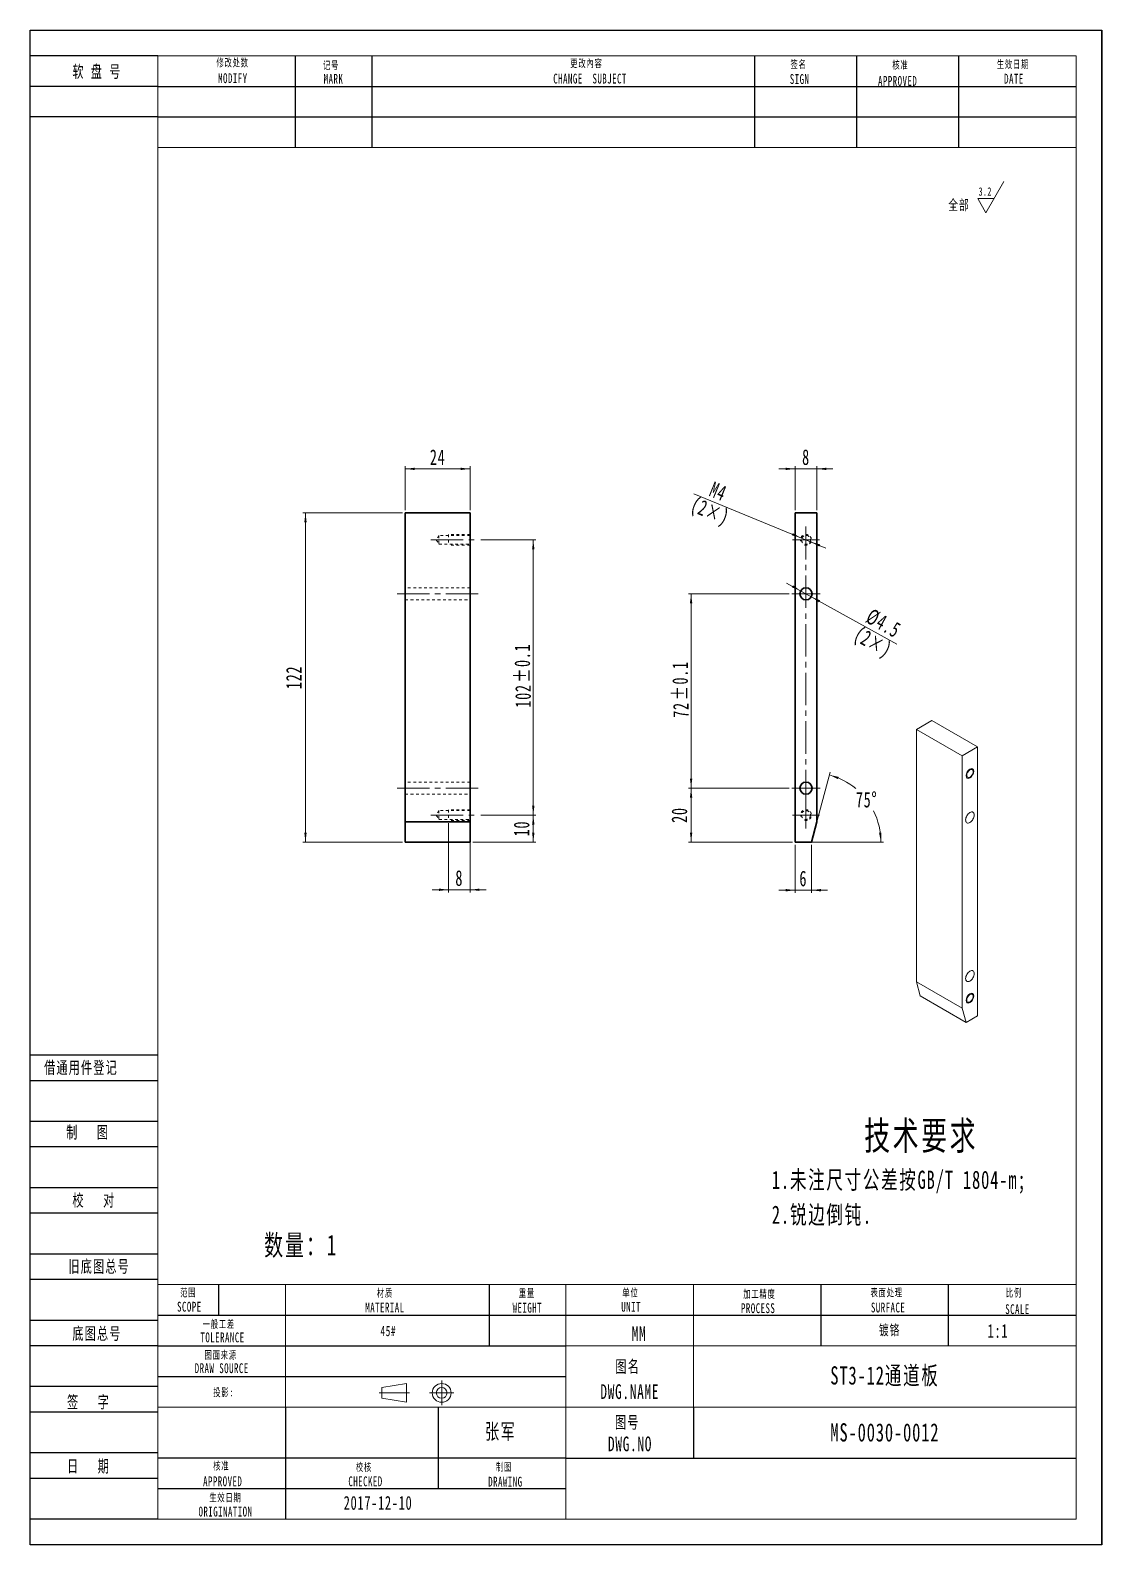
# Model space of a CAD drawing. Header units: millimetres. Extents: x 0 to 8592, y 0 to 561.
# Drawn here: x 4544 to 4941, y 0 to 561 of the extents above; entities that cross this region are included whole.
import ezdxf

# ---------------------------------------------------------------- set-up
doc = ezdxf.new("R2010")
doc.units = ezdxf.units.MM
for name, pattern in [('AD_LTYPE3 0 mm', [16, 11, -1, 1, -1, 1, -1]), ('点画线', [18, 12, -2, 2, -2]), ('虚线', [2, 1, -1])]:
    doc.linetypes.add(name, pattern=pattern)
doc.layers.get('0').update_dxf_attribs({"lineweight": 35})
for name, color, linetype, lineweight in [('ACAD0', 7, 'Continuous', 0), ('ACADA-定位3-标高', 171, 'Continuous', 0), ('ACADA-构件3-柱砼', 9, 'Continuous', 0), ('ACADA-构件8-屋面', 7, 'Continuous', 0), ('EB0', 7, 'Continuous', 35), ('中心线层', 1, '点画线', 18), ('尺寸线层', 3, 'Continuous', 18), ('虚线层', 6, '虚线', 18)]:
    doc.layers.add(name, color=color, linetype=linetype, lineweight=lineweight)
doc.styles.add('标准', font='', dxfattribs={"width": 0.667})
doc.styles.get('标准').set_extended_font_data('宋体')
doc.dimstyles.new('标准', dxfattribs={"dimtxt": 5.779688, "dimasz": 3.5, "dimexe": 1, "dimexo": 1, "dimgap": 1.209086, "dimtad": 1, "dimdec": 1, "dimdsep": 46, "dimtxsty": '标准', "dimblk": '_CAXARROW', "dimcen": 0, "dimdle": 6, "dimazin": 2, "dimtfac": 0.707107, "dimtdec": 3, "dimtmove": 0, "dimatfit": 3, "dimfxl": 1, "dimfrac": 2, "dimtolj": 1, "dimlwd": 18, "dimarcsym": 0})

# ---------------------------------------------------------------- blocks, each defined once
blk = doc.blocks.new('*X149')
at = {"layer": 'EB0', "linetype": 'Continuous', "lineweight": 18}
for points in [[(4645.79, 382.42), (4646.23, 378.92), (4645.35, 378.92)], [(4645.79, 260.42), (4646.23, 263.92), (4645.35, 263.92)]]:
    blk.add_hatch(color=0, dxfattribs=at).paths.add_polyline_path(points, flags=0)
at = {"layer": 'EB0', "color": 0, "linetype": 'Continuous', "lineweight": 18}
for p, q in [((4681.75, 382.42), (4644.79, 382.42)), ((4645.79, 382.42), (4645.79, 260.42)), ((4681.75, 260.42), (4644.79, 260.42))]:
    blk.add_line(p, q, dxfattribs=at)
at = {"layer": 'EB0', "color": 0, "linetype": 'Continuous', "lineweight": 18, "insert": (4641.48, 321.42), "char_height": 5.78, "width": 12.6446, "attachment_point": 5, "rotation": 90, "line_spacing_factor": 1.15057, "style": '标准'}
blk.add_mtext('\\T1.1;122', dxfattribs=at)
blk = doc.blocks.new('_CAXARROW')
blk.add_hatch(color=0).paths.add_polyline_path([(0, 0), (-1, 0.125), (-1, -0.125)], flags=0)
blk = doc.blocks.new('*X150')
at = {"layer": 'EB0', "linetype": 'Continuous', "lineweight": 18}
for points in [[(4682.75, 398.73), (4686.25, 398.29), (4686.25, 399.16)], [(4706.75, 398.73), (4703.25, 398.29), (4703.25, 399.16)]]:
    blk.add_hatch(color=0, dxfattribs=at).paths.add_polyline_path(points, flags=0)
at = {"layer": 'EB0', "color": 0, "linetype": 'Continuous', "lineweight": 18}
for p, q in [((4682.75, 383.42), (4682.75, 399.73)), ((4706.75, 398.73), (4682.75, 398.73)), ((4706.75, 383.42), (4706.75, 399.73))]:
    blk.add_line(p, q, dxfattribs=at)
at = {"layer": 'EB0', "color": 0, "linetype": 'Continuous', "lineweight": 18, "insert": (4694.75, 403.04), "char_height": 5.78, "width": 8.3462, "attachment_point": 5, "line_spacing_factor": 1.15057, "style": '标准'}
blk.add_mtext('\\T1.1;24', dxfattribs=at)
blk = doc.blocks.new('*X151')
at = {"layer": 'EB0', "linetype": 'Continuous', "lineweight": 18}
for points in [[(4788.64, 280.42), (4788.2, 276.92), (4789.07, 276.92)], [(4788.64, 260.42), (4788.2, 263.92), (4789.07, 263.92)]]:
    blk.add_hatch(color=0, dxfattribs=at).paths.add_polyline_path(points, flags=0)
at = {"layer": 'EB0', "color": 0, "linetype": 'Continuous', "lineweight": 18}
for p, q in [((4824.94, 280.42), (4787.64, 280.42)), ((4788.64, 260.42), (4788.64, 280.42)), ((4826.19, 260.42), (4787.64, 260.42))]:
    blk.add_line(p, q, dxfattribs=at)
at = {"layer": 'EB0', "color": 0, "linetype": 'Continuous', "lineweight": 18, "insert": (4784.33, 270.42), "char_height": 5.78, "width": 8.2177, "attachment_point": 5, "rotation": 90, "line_spacing_factor": 1.15057, "style": '标准'}
blk.add_mtext('\\T1.1;20', dxfattribs=at)
blk = doc.blocks.new('*X153')
at = {"color": 0, "attachment_point": 1, "rotation": 90, "line_spacing_factor": 1.15057, "style": '标准'}
for s, insert, char_height, width in [('\\T1.1;%%P0.1', (4781.66, 313.02), 5.7797, 29.0585), ('\\T1.1;72', (4781.95, 306.47), 5.78, 40.4775)]:
    blk.add_mtext(s, dxfattribs=dict(at, insert=insert, char_height=char_height, width=width))
blk = doc.blocks.new('*X152')
at = {"layer": 'EB0', "linetype": 'Continuous', "lineweight": 18}
for points in [[(4788.64, 352.42), (4789.07, 348.92), (4788.2, 348.92)], [(4788.64, 280.42), (4789.07, 283.92), (4788.2, 283.92)]]:
    blk.add_hatch(color=0, dxfattribs=at).paths.add_polyline_path(points, flags=0)
at = {"layer": 'EB0', "color": 0, "linetype": 'Continuous', "lineweight": 18}
for p, q in [((4824.94, 352.42), (4787.64, 352.42)), ((4788.64, 352.42), (4788.64, 280.42)), ((4824.94, 280.42), (4787.64, 280.42))]:
    blk.add_line(p, q, dxfattribs=at)
blk.add_blockref('*X153', (0, 0), dxfattribs=at)
blk = doc.blocks.new('*X154')
at = {"layer": 'EB0', "linetype": 'Continuous', "lineweight": 18}
for points in [[(4730.17, 270.42), (4730.61, 266.92), (4729.73, 266.92)], [(4730.17, 260.42), (4730.61, 263.92), (4729.73, 263.92)]]:
    blk.add_hatch(color=0, dxfattribs=at).paths.add_polyline_path(points, flags=0)
at = {"layer": 'EB0', "color": 0, "linetype": 'Continuous', "lineweight": 18}
for p, q in [((4710.75, 270.42), (4731.17, 270.42)), ((4730.17, 270.42), (4730.17, 260.42)), ((4707.75, 260.42), (4731.17, 260.42))]:
    blk.add_line(p, q, dxfattribs=at)
at = {"layer": 'EB0', "color": 0, "linetype": 'Continuous', "lineweight": 18, "insert": (4725.86, 265.42), "char_height": 5.78, "width": 8.2177, "attachment_point": 5, "rotation": 90, "line_spacing_factor": 1.15057, "style": '标准'}
blk.add_mtext('\\T1.1;10', dxfattribs=at)
blk = doc.blocks.new('*X156')
at = {"color": 0, "attachment_point": 1, "rotation": 90, "line_spacing_factor": 1.15057, "style": '标准'}
for s, insert, char_height, width in [('\\T1.1;%%P0.1', (4723.19, 319.52), 5.7797, 29.0585), ('\\T1.1;102', (4723.48, 310.24), 5.78, 45.9516)]:
    blk.add_mtext(s, dxfattribs=dict(at, insert=insert, char_height=char_height, width=width))
blk = doc.blocks.new('*X155')
at = {"layer": 'EB0', "linetype": 'Continuous', "lineweight": 18}
for points in [[(4730.17, 372.42), (4729.73, 368.92), (4730.61, 368.92)], [(4730.17, 270.42), (4729.73, 273.92), (4730.61, 273.92)]]:
    blk.add_hatch(color=0, dxfattribs=at).paths.add_polyline_path(points, flags=0)
at = {"layer": 'EB0', "color": 0, "linetype": 'Continuous', "lineweight": 18}
for p, q in [((4710.75, 372.42), (4731.17, 372.42)), ((4730.17, 270.42), (4730.17, 372.42)), ((4710.75, 270.42), (4731.17, 270.42))]:
    blk.add_line(p, q, dxfattribs=at)
blk.add_blockref('*X156', (0, 0), dxfattribs=at)
blk = doc.blocks.new('*X157')
at = {"layer": 'EB0', "linetype": 'Continuous', "lineweight": 18}
for points in [[(4829.22, 353.51), (4825.94, 354.82), (4826.37, 355.59)], [(4833.15, 351.33), (4836, 349.25), (4836.43, 350.02)]]:
    blk.add_hatch(color=0, dxfattribs=at).paths.add_polyline_path(points, flags=0)
at = {"layer": 'EB0', "color": 0, "linetype": 'Continuous', "lineweight": 18}
blk.add_line((4864.84, 333.77), (4823.97, 356.42), dxfattribs=at)
at = {"layer": 'EB0', "color": 0, "linetype": 'Continuous', "lineweight": 18, "attachment_point": 5, "rotation": 331.0104, "line_spacing_factor": 1.15057, "style": '标准'}
for s, insert, char_height, width in [('\\T1.1;%%C4.5', (4859.88, 341.45), 5.7797, 21.9714), ('\\T1.1;(2×)', (4855.7, 333.91), 5.78, 26.0472)]:
    blk.add_mtext(s, dxfattribs=dict(at, insert=insert, char_height=char_height, width=width))
blk = doc.blocks.new('*X158')
at = {"layer": 'EB0', "linetype": 'Continuous', "lineweight": 18}
for points in [[(4829.34, 373.18), (4826.26, 374.91), (4825.93, 374.11)], [(4833.04, 371.66), (4836.44, 370.73), (4836.11, 369.93)]]:
    blk.add_hatch(color=0, dxfattribs=at).paths.add_polyline_path(points, flags=0)
at = {"layer": 'EB0', "color": 0, "linetype": 'Continuous', "lineweight": 18}
blk.add_line((4789.64, 389.49), (4838.59, 369.38), dxfattribs=at)
at = {"layer": 'EB0', "color": 0, "linetype": 'Continuous', "lineweight": 18, "char_height": 5.78, "attachment_point": 5, "rotation": 337.6671, "line_spacing_factor": 1.15057, "style": '标准'}
for s, insert, width in [('\\T1.1;M4', (4798.72, 390.41), 11.8483), ('\\T1.1;(2×)', (4795.45, 382.44), 24.4739)]:
    blk.add_mtext(s, dxfattribs=dict(at, insert=insert, width=width))
blk = doc.blocks.new('*X159')
at = {"layer": 'EB0', "linetype": 'Continuous', "lineweight": 18}
for points in [[(4698.75, 242.73), (4695.25, 243.17), (4695.25, 242.3)], [(4706.75, 242.73), (4710.25, 243.17), (4710.25, 242.3)]]:
    blk.add_hatch(color=0, dxfattribs=at).paths.add_polyline_path(points, flags=0)
at = {"layer": 'EB0', "color": 0, "linetype": 'Continuous', "lineweight": 18}
for p, q in [((4698.75, 267.42), (4698.75, 241.73)), ((4706.75, 267.42), (4706.75, 241.73)), ((4692.75, 242.73), (4712.75, 242.73))]:
    blk.add_line(p, q, dxfattribs=at)
at = {"layer": 'EB0', "color": 0, "linetype": 'Continuous', "lineweight": 18, "insert": (4702.75, 247.04), "char_height": 5.78, "width": 3.6302, "attachment_point": 5, "line_spacing_factor": 1.15057, "style": '标准'}
blk.add_mtext('\\T1.1;8', dxfattribs=at)
blk = doc.blocks.new('*X160')
at = {"layer": 'EB0', "linetype": 'Continuous', "lineweight": 18}
for points in [[(4827.19, 398.73), (4823.69, 399.16), (4823.69, 398.29)], [(4835.19, 398.73), (4838.69, 399.16), (4838.69, 398.29)]]:
    blk.add_hatch(color=0, dxfattribs=at).paths.add_polyline_path(points, flags=0)
at = {"layer": 'EB0', "color": 0, "linetype": 'Continuous', "lineweight": 18}
for p, q in [((4821.19, 398.73), (4841.19, 398.73)), ((4827.19, 383.42), (4827.19, 399.73)), ((4835.19, 383.42), (4835.19, 399.73))]:
    blk.add_line(p, q, dxfattribs=at)
at = {"layer": 'EB0', "color": 0, "linetype": 'Continuous', "lineweight": 18, "insert": (4831.19, 403.04), "char_height": 5.78, "width": 3.6302, "attachment_point": 5, "line_spacing_factor": 1.15057, "style": '标准'}
blk.add_mtext('\\T1.1;8', dxfattribs=at)
blk = doc.blocks.new('*X161')
at = {"layer": 'EB0', "linetype": 'Continuous', "lineweight": 18}
for points in [[(4827.19, 242.57), (4823.69, 242.13), (4823.69, 243.01)], [(4833.19, 242.57), (4836.69, 242.13), (4836.69, 243.01)]]:
    blk.add_hatch(color=0, dxfattribs=at).paths.add_polyline_path(points, flags=0)
at = {"layer": 'EB0', "color": 0, "linetype": 'Continuous', "lineweight": 18}
for p, q in [((4827.19, 259.42), (4827.19, 241.57)), ((4833.19, 259.42), (4833.19, 241.57)), ((4839.19, 242.57), (4821.19, 242.57))]:
    blk.add_line(p, q, dxfattribs=at)
at = {"layer": 'EB0', "color": 0, "linetype": 'Continuous', "lineweight": 18, "insert": (4830.19, 246.88), "char_height": 5.78, "width": 3.6623, "attachment_point": 5, "line_spacing_factor": 1.15057, "style": '标准'}
blk.add_mtext('\\T1.1;6', dxfattribs=at)
blk = doc.blocks.new('*X162')
at = {"layer": 'EB0', "linetype": 'Continuous', "lineweight": 18}
for points in [[(4839.85, 285.29), (4842.99, 283.76), (4843.33, 284.56)], [(4858.93, 260.42), (4858.26, 263.85), (4859.13, 263.97)]]:
    blk.add_hatch(color=0, dxfattribs=at).paths.add_polyline_path(points, flags=0)
at = {"layer": 'EB0', "color": 0, "linetype": 'Continuous', "lineweight": 18}
for p, q in [((4835.19, 267.88), (4840.11, 286.26)), ((4833.19, 260.42), (4859.93, 260.42))]:
    blk.add_line(p, q, dxfattribs=at)
for start, end in [(50.2083, 75), (0, 26.6889)]:
    blk.add_arc((4833.19, 260.42), 25.75, start, end, dxfattribs=at)
at = {"layer": 'EB0', "color": 0, "linetype": 'Continuous', "lineweight": 18, "insert": (4853.61, 276.1), "char_height": 5.7797, "width": 12.0342, "attachment_point": 5, "line_spacing_factor": 1.15057, "style": '标准'}
blk.add_mtext('\\T1.1;75%%D', dxfattribs=at)
blk = doc.blocks.new('*X345')
at = {"layer": '尺寸线层', "linetype": 'Continuous', "lineweight": 18}
for p, q in [((6.49, -1.41), (13.14, 10.09)), ((3.48, 3.82), (9.51, 3.82)), ((6.49, -1.41), (3.48, 3.82))]:
    blk.add_line(p, q, dxfattribs=at)
at = {"layer": '尺寸线层', "linetype": 'Continuous', "lineweight": 18, "line_spacing_factor": 1.15057, "style": '标准'}
for s, insert, char_height, width, attachment_point in [('\\T1.1;3.2', (8.68, 6.41), 3.116, 6.8178, 6), ('\\T1.1;全部', (-3.47, 1.27), 3.853, 17.1639, 5)]:
    blk.add_mtext(s, dxfattribs=dict(at, insert=insert, char_height=char_height, width=width, attachment_point=attachment_point))

msp = doc.modelspace()

# ---------------------------------------------------------------- linework, layer by layer
at = {"layer": 'ACAD0', "linetype": 'Continuous', "lineweight": 0}
for p, q in [((4591.11, 9.45), (4591.11, 551.83)), ((4591.11, 551.83), (4931.27, 551.83)), ((4931.27, 551.83), (4931.27, 9.45)), ((4591.11, 517.81), (4931.27, 517.81)), ((4591.11, 96.38), (4931.27, 96.38)), ((4638.35, 51.02), (4638.35, 96.38)), ((4742.29, 9.45), (4742.29, 96.38)), ((4789.54, 51.02), (4789.54, 96.38)), ((4742.29, 73.7), (4931.27, 73.7)), ((4591.11, 51.02), (4931.27, 51.02)), ((4591.11, 9.45), (4931.27, 9.45))]:
    msp.add_line(p, q, dxfattribs=at)
at = {"layer": 'ACAD0', "color": 7, "linetype": 'Continuous', "lineweight": 15}
for p, q in [((4872.12, 302.18), (4877.78, 305.45)), ((4894.75, 295.65), (4877.78, 305.45)), ((4889.1, 292.38), (4872.12, 302.18)), ((4872.12, 302.18), (4872.12, 208.66)), ((4889.1, 292.38), (4894.75, 295.65)), ((4889.1, 198.86), (4889.1, 292.38)), ((4894.75, 196.03), (4894.75, 295.65)), ((4872.12, 208.66), (4889.1, 198.86)), ((4873.54, 203.38), (4872.12, 208.66)), ((4873.54, 203.38), (4890.51, 193.58)), ((4890.51, 193.58), (4889.1, 198.86)), ((4890.51, 193.58), (4894.75, 196.03))]:
    msp.add_line(p, q, dxfattribs=at)
at = {"layer": 'ACAD0', "color": 7, "linetype": 'Continuous', "lineweight": 0}
for points in [[(4893.34, 286.67), (4893.23, 285.98), (4892.92, 285.27), (4892.47, 284.65), (4891.92, 284.22), (4891.38, 284.03), (4890.92, 284.12), (4890.62, 284.47), (4890.51, 285.03), (4890.62, 285.72), (4890.92, 286.43), (4891.38, 287.05), (4891.92, 287.48), (4892.47, 287.67), (4892.92, 287.58), (4893.23, 287.23), (4893.34, 286.67)], [(4893.34, 203.38), (4893.23, 202.69), (4892.92, 201.99), (4892.47, 201.37), (4891.92, 200.93), (4891.38, 200.74), (4890.92, 200.83), (4890.62, 201.18), (4890.51, 201.75), (4890.62, 202.43), (4890.92, 203.14), (4891.38, 203.76), (4891.92, 204.2), (4892.47, 204.38), (4892.92, 204.29), (4893.23, 203.94), (4893.34, 203.38)]]:
    msp.add_lwpolyline(points, dxfattribs=at)
at = {"layer": 'ACAD0', "color": 7, "linetype": 'Continuous', "lineweight": 15}
for points in [[(4893.09, 286.52), (4893.06, 286.82), (4892.97, 287.06), (4892.82, 287.23), (4892.62, 287.33), (4892.39, 287.35), (4892.13, 287.29), (4891.86, 287.16), (4891.59, 286.95), (4891.34, 286.68), (4891.12, 286.37), (4890.95, 286.03), (4890.83, 285.68), (4890.77, 285.34), (4890.77, 285.02), (4890.83, 284.76), (4890.95, 284.55), (4891.12, 284.41), (4891.34, 284.35), (4891.59, 284.37), (4891.86, 284.47), (4892.13, 284.64), (4892.39, 284.88), (4892.62, 285.17), (4892.82, 285.5), (4892.97, 285.85), (4893.06, 286.19), (4893.09, 286.52)], [(4891.92, 271.36), (4891.61, 271.14), (4891.32, 270.86), (4891.04, 270.54), (4890.8, 270.17), (4890.6, 269.78), (4890.45, 269.37), (4890.36, 268.98), (4890.33, 268.6), (4890.36, 268.26), (4890.45, 267.97), (4890.6, 267.73), (4890.8, 267.57), (4891.04, 267.48), (4891.32, 267.47), (4891.61, 267.54), (4891.92, 267.68), (4892.23, 267.9), (4892.53, 268.17), (4892.81, 268.5), (4893.05, 268.87), (4893.25, 269.26), (4893.39, 269.66), (4893.48, 270.06), (4893.51, 270.44), (4893.48, 270.78), (4893.39, 271.07), (4893.25, 271.3), (4893.05, 271.47), (4892.81, 271.56), (4892.53, 271.57), (4892.23, 271.5), (4891.92, 271.36)], [(4891.92, 212.57), (4891.61, 212.35), (4891.32, 212.07), (4891.04, 211.75), (4890.8, 211.38), (4890.6, 210.99), (4890.45, 210.58), (4890.36, 210.19), (4890.33, 209.81), (4890.36, 209.47), (4890.45, 209.18), (4890.6, 208.94), (4890.8, 208.78), (4891.04, 208.69), (4891.32, 208.68), (4891.61, 208.75), (4891.92, 208.89), (4892.23, 209.11), (4892.53, 209.38), (4892.81, 209.71), (4893.05, 210.08), (4893.25, 210.47), (4893.39, 210.87), (4893.48, 211.27), (4893.51, 211.65), (4893.48, 211.99), (4893.39, 212.28), (4893.25, 212.51), (4893.05, 212.68), (4892.81, 212.77), (4892.53, 212.78), (4892.23, 212.71), (4891.92, 212.57)], [(4893.09, 203.24), (4893.06, 203.53), (4892.97, 203.77), (4892.82, 203.94), (4892.62, 204.05), (4892.39, 204.07), (4892.13, 204.01), (4891.86, 203.87), (4891.59, 203.66), (4891.34, 203.39), (4891.12, 203.08), (4890.95, 202.74), (4890.83, 202.39), (4890.77, 202.05), (4890.77, 201.74), (4890.83, 201.47), (4890.95, 201.26), (4891.12, 201.12), (4891.34, 201.06), (4891.59, 201.08), (4891.86, 201.18), (4892.13, 201.35), (4892.39, 201.59), (4892.62, 201.88), (4892.82, 202.21), (4892.97, 202.56), (4893.06, 202.91), (4893.09, 203.24)]]:
    msp.add_lwpolyline(points, dxfattribs=at)
at = {"layer": 'ACADA-构件3-柱砼', "linetype": 'ByBlock', "lineweight": -2, "ltscale": 0.2}
for p, q in [((4543.86, 0), (4543.86, 561.27)), ((4543.86, 561.27), (4940.72, 561.27)), ((4940.72, 0), (4940.72, 561.27)), ((4940.72, 561.27), (4940.72, 0)), ((4591.11, 551.83), (4543.86, 551.83)), ((4642.13, 517.81), (4642.13, 551.83)), ((4670.48, 517.81), (4670.48, 551.83)), ((4812.22, 517.81), (4812.22, 551.83)), ((4850.01, 517.81), (4850.01, 551.83)), ((4887.81, 517.81), (4887.81, 551.83)), ((4591.11, 540.49), (4543.86, 540.49)), ((4591.11, 540.49), (4931.27, 540.49)), ((4591.11, 529.15), (4543.86, 529.15)), ((4591.11, 529.15), (4931.27, 529.15)), ((4591.11, 181.42), (4543.86, 181.42)), ((4591.11, 171.97), (4543.86, 171.97)), ((4591.11, 156.85), (4543.86, 156.85)), ((4591.11, 147.41), (4543.86, 147.41)), ((4591.11, 132.29), (4543.86, 132.29)), ((4591.11, 122.84), (4543.86, 122.84)), ((4591.11, 107.72), (4543.86, 107.72)), ((4591.11, 98.27), (4543.86, 98.27)), ((4613.52, 96.4), (4613.52, 85.04)), ((4713.95, 73.7), (4713.95, 96.38)), ((4836.78, 73.7), (4836.78, 96.38)), ((4884.03, 73.7), (4884.03, 96.38)), ((4591.11, 85.04), (4931.27, 85.04)), ((4591.11, 83.15), (4543.86, 83.15)), ((4591.11, 73.7), (4543.86, 73.7)), ((4591.11, 73.7), (4742.29, 73.7)), ((4591.11, 62.36), (4742.29, 62.36)), ((4591.11, 58.58), (4543.86, 58.58)), ((4638.35, 51.02), (4638.35, 9.45)), ((4695.05, 20.79), (4695.05, 51.02)), ((4789.54, 51.02), (4789.54, 32.13)), ((4591.11, 49.14), (4543.86, 49.14)), ((4591.11, 34.02), (4543.86, 34.02)), ((4742.29, 32.13), (4591.11, 32.13)), ((4742.29, 32.13), (4931.27, 32.13)), ((4591.11, 24.57), (4543.86, 24.57)), ((4591.11, 20.79), (4742.29, 20.79)), ((4591.11, 9.45), (4543.86, 9.45)), ((4940.72, 0), (4543.86, 0))]:
    msp.add_line(p, q, dxfattribs=at)
at = {"layer": 'ACADA-构件8-屋面', "linetype": 'Continuous', "lineweight": 18}
for p, q in [((4673.07, 56.26), (4684.3, 56.26)), ((4674.13, 58.24), (4683.24, 59.75)), ((4674.13, 58.24), (4674.13, 54.28)), ((4683.24, 59.75), (4683.24, 52.77)), ((4691.69, 56.26), (4700.79, 56.26)), ((4696.24, 51.71), (4696.24, 60.81)), ((4674.13, 54.28), (4683.24, 52.77))]:
    msp.add_line(p, q, dxfattribs=at)
for radius in [3.49, 1.98]:
    msp.add_circle((4696.24, 56.26), radius, dxfattribs=at)
at = {"layer": 'EB0'}
for p, q in [((4682.75, 382.42), (4682.75, 260.42)), ((4706.75, 382.42), (4682.75, 382.42)), ((4706.75, 260.42), (4706.75, 382.42)), ((4827.19, 382.42), (4827.19, 260.42)), ((4835.19, 382.42), (4827.19, 382.42)), ((4835.19, 382.42), (4835.19, 267.88)), ((4682.75, 267.88), (4706.75, 267.88)), ((4833.19, 260.42), (4835.19, 267.88)), ((4682.75, 260.42), (4706.75, 260.42)), ((4833.19, 260.42), (4827.19, 260.42))]:
    msp.add_line(p, q, dxfattribs=at)
for centre in [(4831.19, 352.42), (4831.19, 280.42)]:
    msp.add_circle(centre, 2.25, dxfattribs=at)
at = {"layer": '中心线层', "linetype": '点画线', "lineweight": 18}
for p, q in [((4831.19, 367.42), (4831.19, 377.42)), ((4692.25, 372.42), (4709.75, 372.42)), ((4826.19, 372.42), (4836.19, 372.42)), ((4831.19, 347.17), (4831.19, 367.42)), ((4679.75, 352.42), (4709.75, 352.42)), ((4825.94, 352.42), (4836.44, 352.42)), ((4831.19, 275.17), (4831.19, 347.17)), ((4679.75, 280.42), (4709.75, 280.42)), ((4825.94, 280.42), (4836.44, 280.42)), ((4831.19, 265.42), (4831.19, 275.42)), ((4692.25, 270.42), (4709.75, 270.42)), ((4826.19, 270.42), (4836.19, 270.42))]:
    msp.add_line(p, q, dxfattribs=at)
at = {"layer": '虚线层', "color": 6, "linetype": '虚线', "lineweight": 18}
for p, q in [((4695.25, 374.07), (4694.26, 372.42)), ((4694.26, 372.42), (4695.25, 370.77)), ((4695.25, 374.07), (4695.25, 370.77)), ((4706.75, 374.07), (4695.25, 374.07)), ((4695.25, 370.77), (4706.75, 370.77)), ((4706.75, 374.42), (4698.75, 374.42)), ((4698.75, 374.42), (4698.75, 370.42)), ((4706.75, 370.42), (4698.75, 370.42)), ((4706.75, 354.67), (4682.75, 354.67)), ((4682.75, 350.17), (4706.75, 350.17)), ((4706.75, 282.67), (4682.75, 282.67)), ((4682.75, 278.17), (4706.75, 278.17)), ((4695.25, 272.07), (4694.26, 270.42)), ((4694.26, 270.42), (4695.25, 268.77)), ((4695.25, 272.07), (4695.25, 268.77)), ((4706.75, 272.07), (4695.25, 272.07)), ((4706.75, 272.42), (4698.75, 272.42)), ((4698.75, 272.42), (4698.75, 268.42)), ((4695.25, 268.77), (4706.75, 268.77)), ((4706.75, 268.42), (4698.75, 268.42))]:
    msp.add_line(p, q, dxfattribs=at)
for centre in [(4831.19, 372.42), (4831.19, 270.42)]:
    msp.add_circle(centre, 1.65, dxfattribs=at)
for centre in [(4831.19, 372.42), (4831.19, 270.42)]:
    msp.add_arc(centre, 2, 255, 195, dxfattribs=at)

# ---------------------------------------------------------------- block references
at = {"layer": 'ACAD0'}
msp.add_blockref('*X345', (4891.33, 495.09), dxfattribs=at)

# ---------------------------------------------------------------- texts
at = {"layer": 'ACADA-定位3-标高', "linetype": 'Continuous', "lineweight": 18, "line_spacing_factor": 1.15057, "style": '标准'}
for s, insert, char_height, width, attachment_point in [('\\T1.1;数量：1', (4630.49, 106.33), 7.715, 38.9526, 7), ('\\T1.1;ST3-12通道板', (4860.41, 62.36), 6.743, 141.736, 5), ('\\T1.1;MS-0030-0012', (4860.41, 41.58), 6.743, 141.736, 5), ('\\T1.1;2017-12-10', (4659.94, 12.89), 5.0988, 39.173, 7)]:
    msp.add_mtext(s, dxfattribs=dict(at, insert=insert, char_height=char_height, width=width, attachment_point=attachment_point))
at = {"layer": 'ACADA-定位3-标高', "linetype": 'AD_LTYPE3 0 mm', "lineweight": 0, "insert": (4898.45, 76.59), "char_height": 5.097, "width": 10.8681, "attachment_point": 7, "line_spacing_factor": 1.15057, "style": '标准'}
msp.add_mtext('\\T1.1;1:1', dxfattribs=at)
at = {"layer": 'ACADA-构件8-屋面', "linetype": 'Continuous', "lineweight": 18, "line_spacing_factor": 1.15057, "style": '标准'}
for s, insert, char_height, width, attachment_point in [('\\T1.1;修改处数', (4618.79, 549.11), 2.913, 20.7275, 5), ('\\T1.1;记号', (4655.27, 548.12), 2.913, 14.5107, 5), ('\\T1.1;更改內容', (4749.84, 548.86), 2.913, 39.3958, 5), ('\\T1.1;签名', (4828.43, 548.52), 2.913, 14.5107, 5), ('\\T1.1;核准', (4866.16, 548.27), 2.913, 18.6593, 5), ('\\T1.1;生效日期', (4907.84, 548.52), 2.913, 16.5789, 5), ('\\T1.1;软 盘 号', (4559.45, 548.28), 4.5511, 24.9916, 1), ('\\T1.1;MODIFY', (4618.89, 543.49), 3.6408, 16.591, 5), ('\\T1.1;MARK', (4656.17, 543.27), 3.641, 12.4425, 5), ('\\T1.1;CHANGE  SUBJECT', (4751.19, 543.34), 3.6408, 35.2594, 5), ('\\T1.1;SIGN', (4828.82, 543.18), 3.641, 12.4425, 5), ('\\T1.1;DATE', (4908.21, 543.34), 3.641, 12.4425, 5), ('\\T1.1;APPROVED', (4865.13, 542.47), 3.6408, 16.591, 5), ('\\T1.1;借通用件登记', (4548.96, 179.11), 4.5511, 42.9407, 1), ('\\T1.1;制   图', (4557.15, 155.13), 4.5511, 24.9916, 1), ('\\T1.1;校   对', (4559.45, 129.94), 4.5511, 24.9916, 1), ('\\T1.1;旧底图总号', (4557.98, 105.42), 4.5511, 71.2879, 1), ('\\T1.1;SCOPE', (4602.76, 88.18), 3.6408, 10.4963, 5), ('\\T1.1;范围', (4602.36, 93.27), 2.913, 9.1903, 5), ('\\T1.1;材质', (4675.21, 93.14), 2.913, 15.0019, 5), ('\\T1.1;重量', (4727.79, 93.16), 2.913, 16.9391, 5), ('\\T1.1;UNIT', (4766.39, 88.16), 3.641, 11.0089, 5), ('\\T1.1;单位', (4766.17, 93.24), 2.913, 13.0647, 5), ('\\T1.1;加工精度', (4813.94, 92.76), 2.913, 18.3844, 5), ('\\T1.1;表面处理', (4861.07, 93.31), 2.913, 18.3844, 5), ('\\T1.1;比例', (4908.18, 93.18), 2.913, 16.6913, 5), ('\\T1.1;MATERIAL', (4675.22, 87.9), 3.6408, 15.3921, 5), ('\\T1.1;WEIGHT', (4727.96, 87.82), 3.6408, 15.2903, 5), ('\\T1.1;PROCESS', (4813.46, 87.63), 3.6408, 14.676, 5), ('\\T1.1;SURFACE', (4861.59, 87.89), 3.6408, 14.5742, 5), ('\\T1.1;SCALE', (4909.52, 87.27), 3.6408, 15.1339, 5), ('\\T1.1;底图总号', (4559.45, 80.56), 4.551, 24.9916, 1), ('\\T1.1;TOLERANCE', (4615.07, 76.81), 3.6408, 18.4486, 5), ('\\T1.1;一般工差', (4613.68, 81.59), 2.913, 20.3216, 5), ('\\T1.1;   MM', (4765.28, 78.18), 5.4613, 22.3434, 5), ('\\T1.1;图面来源', (4614.38, 70.15), 2.913, 24.196, 5), ('\\T1.1;图名', (4765.15, 65.83), 4.551, 13.7855, 5), ('\\T1.1;投影:', (4615.44, 56.28), 2.913, 108.913, 5), ('\\T1.1;签   字', (4557.46, 55.19), 4.5511, 24.9916, 1), ('\\T1.1;张军', (4718.08, 41.66), 5.772, 75.5925, 5), ('\\T1.1;图号', (4765.01, 45.12), 4.551, 22.5029, 5), ('\\T1.1;日   期', (4557.46, 31.38), 4.5511, 24.9916, 1), ('\\T1.1;核准', (4614.59, 29.07), 2.913, 16.9391, 5), ('\\T1.1;校核', (4667.44, 28.58), 2.913, 15.0019, 5), ('\\T1.1;制图', (4719.32, 28.7), 2.913, 18.8763, 5), ('\\T1.1;APPROVED', (4615.13, 23.46), 3.6408, 17.0202, 5), ('\\T1.1;CHECKED', (4668.03, 23.46), 3.6408, 14.676, 5), ('\\T1.1;DRAWING', (4719.83, 23.34), 3.6408, 14.1672, 5), ('\\T1.1;生效日期', (4616.13, 17.29), 2.913, 24.196, 5), ('\\T1.1;ORIGINATION', (4616.16, 12.24), 3.6408, 20.5743, 5)]:
    msp.add_mtext(s, dxfattribs=dict(at, insert=insert, char_height=char_height, width=width, attachment_point=attachment_point))
at = {"layer": '尺寸线层', "linetype": 'Continuous', "lineweight": 18, "line_spacing_factor": 1.15057, "style": '标准'}
for s, insert, char_height, width, attachment_point in [('\\T1.1;技术要求', (4852.75, 156.92), 10.537, 72.7231, 1), ('\\T1.1;1.未注尺寸公差按GB/T 1804-m;\\P2.锐边倒钝.', (4818.52, 138.63), 6.743, 128.952, 1), ('\\T1.1;45#', (4676.45, 79.19), 3.853, 40.532, 5), ('\\T1.1;镀铬', (4862.17, 79.37), 3.853, 47.2453, 5), ('\\T1.1;DRAW SOURCE', (4614.75, 65.39), 3.6408, 47.2128, 5), ('\\T1.1;DWG.NAME', (4765.92, 56.69), 5.4613, 47.2453, 5), ('\\T1.1;DWG.NO', (4766.01, 37.33), 5.4613, 47.4484, 5)]:
    msp.add_mtext(s, dxfattribs=dict(at, insert=insert, char_height=char_height, width=width, attachment_point=attachment_point))

# ---------------------------------------------------------------- dimensions: what is measured, and where the dimension line sits
at = {"layer": '尺寸线层'}
for base, p1, p2, picture, middle in [((4682.75, 398.73), (4706.75, 382.42), (4682.75, 382.42), '*X150', (4694.75, 398.73)), ((4835.19, 398.73), (4827.19, 382.42), (4835.19, 382.42), '*X160', (4831.19, 398.73)), ((4706.75, 242.73), (4698.75, 268.42), (4706.75, 268.42), '*X159', (4702.75, 242.73)), ((4827.19, 242.57), (4833.19, 260.42), (4827.19, 260.42), '*X161', (4830.19, 242.57))]:
    dim = msp.add_linear_dim(base=base, p1=p1, p2=p2, dimstyle='标准', override={"dimsah": 1, "dimtfill": 1, "dimtzin": 8}, dxfattribs=at)
    dim.commit()
    dim.dimension.update_dxf_attribs({"geometry": picture, "text_midpoint": middle})
dim = msp.add_diameter_dim_2p(p1=(4833.04, 371.66), p2=(4829.34, 373.18), text='M4', dimstyle='标准', override={"dimpost": '%%C<>\\X(2×)', "dimsah": 1, "dimtmove": 2, "dimtfill": 1}, dxfattribs=at)
dim.commit()
dim.dimension.update_dxf_attribs({"geometry": '*X158', "text_midpoint": (4797.09, 386.43), "dimtype": 163})
for base, p1, p2, override, picture, middle in [((4645.79, 260.42), (4682.75, 382.42), (4682.75, 260.42), {"dimsah": 1, "dimtfill": 1, "dimtzin": 8}, '*X149', (4645.79, 321.42)), ((4730.17, 372.42), (4709.75, 270.42), (4709.75, 372.42), {"dimsah": 1, "dimtol": 1, "dimtp": 0.1, "dimtm": -0.1, "dimtfac": 1, "dimtfill": 1, "dimtzin": 8}, '*X155', (4730.17, 321.42)), ((4788.64, 280.42), (4825.94, 352.42), (4825.94, 280.42), {"dimsah": 1, "dimtol": 1, "dimtp": 0.1, "dimtm": -0.1, "dimtfac": 1, "dimtfill": 1, "dimtzin": 8}, '*X152', (4788.64, 316.42)), ((4788.64, 280.42), (4827.19, 260.42), (4825.94, 280.42), {"dimsah": 1, "dimtfill": 1, "dimtzin": 8}, '*X151', (4788.64, 270.42)), ((4730.17, 260.42), (4709.75, 270.42), (4706.75, 260.42), {"dimsah": 1, "dimtfill": 1, "dimtzin": 8}, '*X154', (4730.17, 265.42))]:
    dim = msp.add_linear_dim(base=base, p1=p1, p2=p2, angle=90, dimstyle='标准', override=override, dxfattribs=at)
    dim.commit()
    dim.dimension.update_dxf_attribs({"geometry": picture, "text_midpoint": middle})
dim = msp.add_diameter_dim_2p(p1=(4829.22, 353.51), p2=(4833.15, 351.33), dimstyle='标准', override={"dimpost": '%%C<>\\X(2×)', "dimsah": 1, "dimtmove": 2, "dimtfill": 1, "dimtzin": 8}, dxfattribs=at)
dim.commit()
dim.dimension.update_dxf_attribs({"geometry": '*X157', "text_midpoint": (4857.79, 337.68), "dimtype": 163})
dim = msp.add_angular_dim_2l(base=(4853.6138, 276.0953), line1=((4833.1854, 260.42), (4827.1854, 260.42)), line2=((4833.1854, 260.42), (4835.1854, 267.8841)), dimstyle='标准', override={"dimtad": 1, "dimtih": 1, "dimtoh": 1, "dimsah": 1, "dimtix": 1, "dimtfill": 1, "dimtzin": 8}, dxfattribs=at)
dim.commit()
dim.dimension.update_dxf_attribs({"geometry": '*X162', "text_midpoint": (4853.6138, 276.0953)})

doc.saveas('drawing.dxf')
